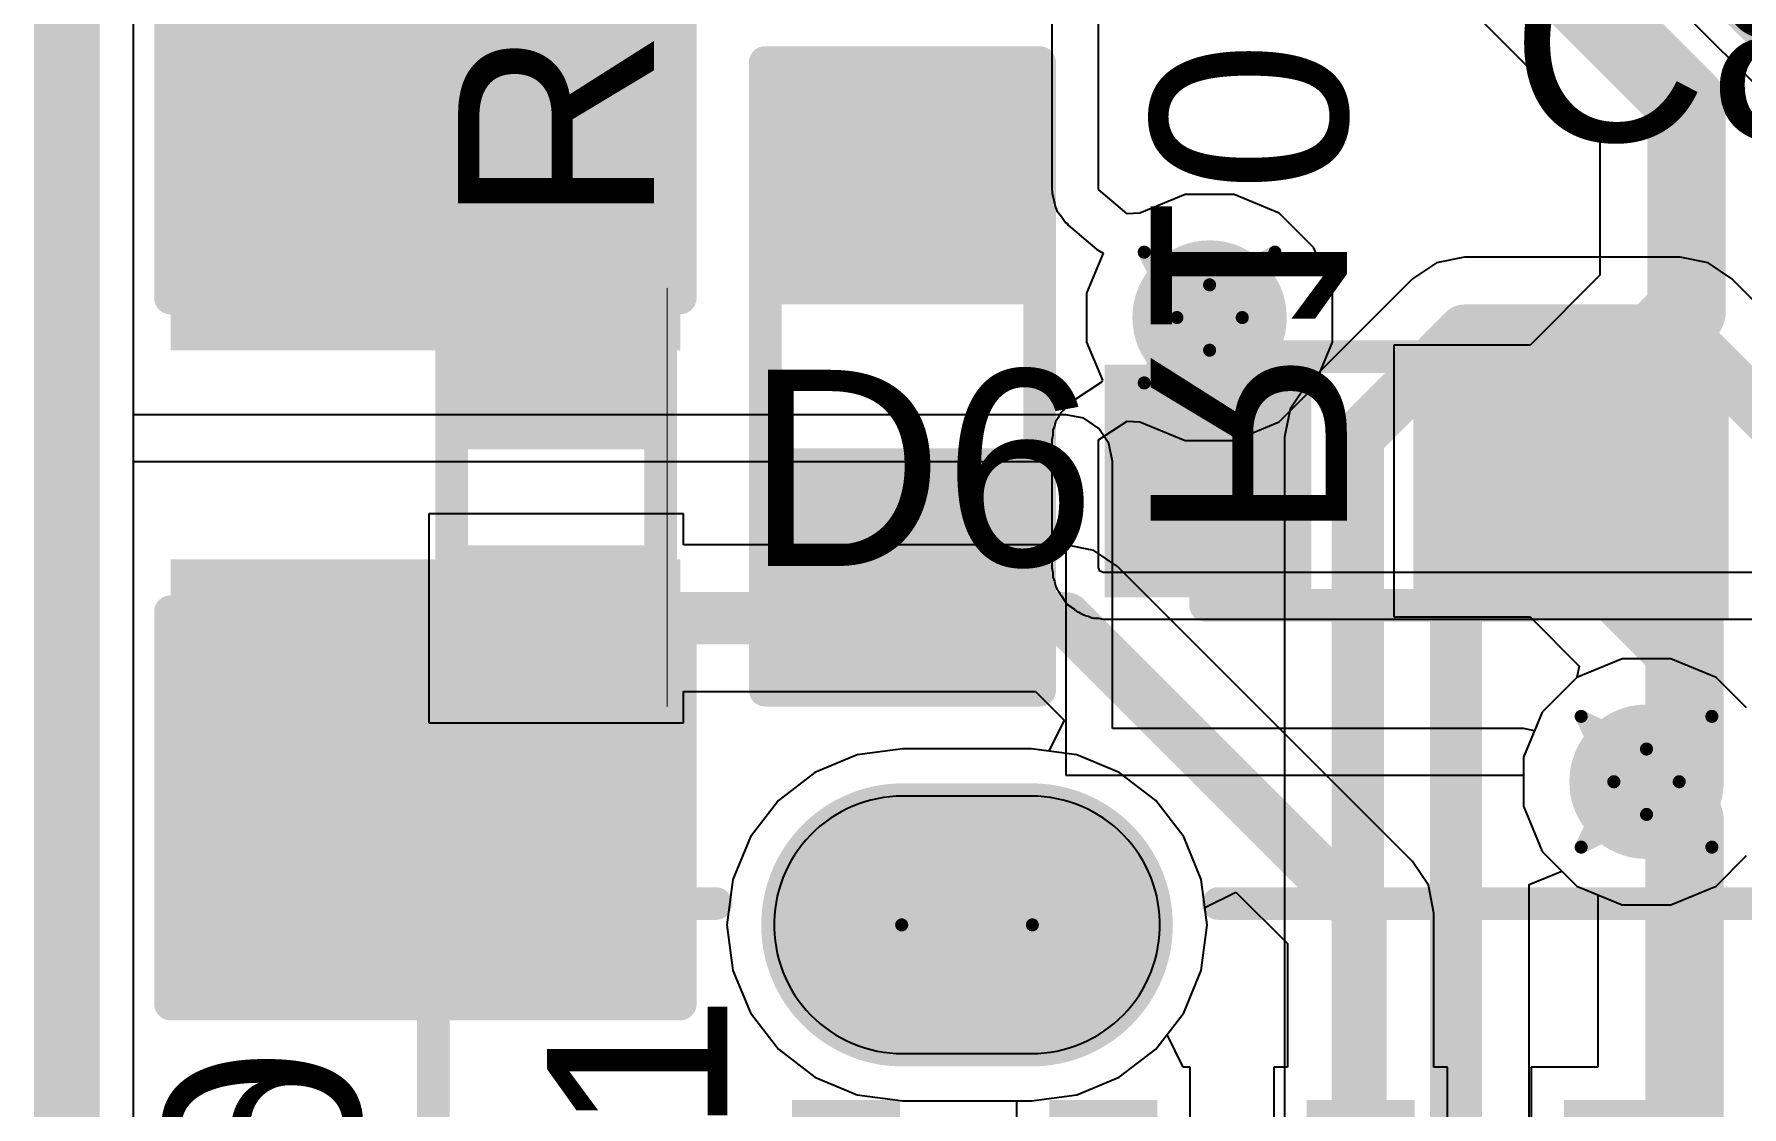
# Model space of a CAD drawing. Header units: inches. Extents: x -6 to 430, y 0 to 90.
# Drawn here: x -0.13 to 6.51, y 7.62 to 11.79 of the extents above; entities that cross this region are included whole.
import ezdxf

# ---------------------------------------------------------------- set-up
doc = ezdxf.new("R2010")
doc.units = ezdxf.units.IN
for name, color, linetype in [('Board_Outline', 56, 'Continuous'), ('Bottom Layer', 5, 'Continuous'), ('Bottom Overlay', 54, 'Continuous'), ('Bottom Paste', 16, 'Continuous'), ('Bottom Solder', 6, 'Continuous'), ('Drill Drawing', 1, 'Continuous'), ('Layer 1', 16, 'Continuous'), ('Layer 2', 76, 'Continuous'), ('Multi-Layer', 9, 'Continuous'), ('Pad Holes', 156, 'Continuous'), ('Top Layer', 1, 'Continuous'), ('Top Overlay', 2, 'Continuous'), ('Top Paste', 8, 'Continuous'), ('Top Solder', 216, 'Continuous'), ('Via Holes', 16, 'Continuous')]:
    doc.layers.add(name, color=color, linetype=linetype)
doc.styles.add('Arial', font='', dxfattribs={"height": 0.2})
doc.styles.get('Arial').set_extended_font_data('Arial')

msp = doc.modelspace()

# ---------------------------------------------------------------- hatches: boundary and pattern name
at = {"layer": 'Bottom Layer'}
for points in [[(2.2828, 12.1838), (2.2828, 10.6598), (0.5048, 10.6598), (0.5048, 12.1838)], [(2.8035, 11.5996), (3.6925, 11.5996), (3.6925, 10.8376), (2.8035, 10.8376)], [(2.8035, 10.0756), (3.6925, 10.0756), (3.6925, 9.3136), (2.8035, 9.3136)], [(2.2828, 9.6438), (2.2828, 8.1198), (0.5048, 8.1198), (0.5048, 9.6438)]]:
    msp.add_hatch(color=5, dxfattribs=at).paths.add_polyline_path(points)
h = msp.add_hatch(color=5, dxfattribs=at)
edge = h.paths.add_edge_path()
edge.add_arc((4.4418, 10.6852), 0.3, 0, 360)
h = msp.add_hatch(color=5, dxfattribs=at)
edge = h.paths.add_edge_path()
edge.add_arc((6.1401, 8.8818), 0.3, 0, 360)
h = msp.add_hatch(color=5, dxfattribs=at)
edge = h.paths.add_edge_path()
edge.add_arc((3.749, 8.3256), 0.5, 270, 450)
edge.add_line((3.749, 8.8256), (3.249, 8.8256))
edge.add_arc((3.249, 8.3256), 0.5, 90, 270)
edge.add_line((3.249, 7.8256), (3.749, 7.8256))
at = {"layer": 'Bottom Paste'}
for points in [[(2.2828, 12.1838), (2.2828, 10.6598), (0.5048, 10.6598), (0.5048, 12.1838)], [(2.8035, 11.5996), (3.6925, 11.5996), (3.6925, 10.8376), (2.8035, 10.8376)], [(2.8035, 10.0756), (3.6925, 10.0756), (3.6925, 9.3136), (2.8035, 9.3136)], [(2.2828, 9.6438), (2.2828, 8.1198), (0.5048, 8.1198), (0.5048, 9.6438)]]:
    msp.add_hatch(color=16, dxfattribs=at).paths.add_polyline_path(points)
at = {"layer": 'Bottom Solder'}
for points in [[(2.3844, 12.2854), (2.3844, 10.5582), (0.4032, 10.5582), (0.4032, 12.2854)], [(2.7019, 11.7012), (3.7941, 11.7012), (3.7941, 10.736), (2.7019, 10.736)], [(2.7019, 10.1772), (3.7941, 10.1772), (3.7941, 9.212), (2.7019, 9.212)], [(2.3844, 9.7454), (2.3844, 8.0182), (0.4032, 8.0182), (0.4032, 9.7454)]]:
    msp.add_hatch(color=6, dxfattribs=at).paths.add_polyline_path(points)
h = msp.add_hatch(color=6, dxfattribs=at)
edge = h.paths.add_edge_path()
edge.add_arc((3.749, 8.3256), 0.55, 270, 450)
edge.add_line((3.749, 8.8756), (3.249, 8.8756))
edge.add_arc((3.249, 8.3256), 0.55, 90, 270)
edge.add_line((3.249, 7.7756), (3.749, 7.7756))
at = {"layer": 'Layer 1'}
h = msp.add_hatch(color=16, dxfattribs=at)
edge = h.paths.add_edge_path()
edge.add_arc((4.4418, 10.6852), 0.3, 0, 360)
h = msp.add_hatch(color=16, dxfattribs=at)
edge = h.paths.add_edge_path()
edge.add_arc((6.1401, 8.8818), 0.3, 0, 360)
h = msp.add_hatch(color=16, dxfattribs=at)
edge = h.paths.add_edge_path()
edge.add_arc((3.749, 8.3256), 0.5, 270, 450)
edge.add_line((3.749, 8.8256), (3.249, 8.8256))
edge.add_arc((3.249, 8.3256), 0.5, 90, 270)
edge.add_line((3.249, 7.8256), (3.749, 7.8256))
at = {"layer": 'Layer 2'}
h = msp.add_hatch(color=76, dxfattribs=at)
edge = h.paths.add_edge_path()
edge.add_arc((4.4418, 10.6852), 0.3, 0, 360)
h = msp.add_hatch(color=76, dxfattribs=at)
edge = h.paths.add_edge_path()
edge.add_arc((6.1401, 8.8818), 0.3, 0, 360)
h = msp.add_hatch(color=76, dxfattribs=at)
edge = h.paths.add_edge_path()
edge.add_arc((3.749, 8.3256), 0.5, 270, 450)
edge.add_line((3.749, 8.8256), (3.249, 8.8256))
edge.add_arc((3.249, 8.3256), 0.5, 90, 270)
edge.add_line((3.249, 7.8256), (3.749, 7.8256))
at = {"layer": 'Multi-Layer'}
h = msp.add_hatch(color=9, dxfattribs=at)
edge = h.paths.add_edge_path()
edge.add_arc((3.749, 8.3256), 0.5, 270, 450)
edge.add_line((3.749, 8.8256), (3.249, 8.8256))
edge.add_arc((3.249, 8.3256), 0.5, 90, 270)
edge.add_line((3.249, 7.8256), (3.749, 7.8256))
at = {"layer": 'Pad Holes'}
h = msp.add_hatch(color=7, dxfattribs=at)
edge = h.paths.add_edge_path()
edge.add_arc((3.774, 8.3256), 0.325, 270, 450)
edge.add_line((3.774, 8.6506), (3.224, 8.6506))
edge.add_arc((3.224, 8.3256), 0.325, 90, 270)
edge.add_line((3.224, 8.0006), (3.774, 8.0006))
at = {"layer": 'Top Layer'}
h = msp.add_hatch(color=1, dxfattribs=at)
edge = h.paths.add_edge_path()
edge.add_arc((4.4418, 10.6852), 0.3, 0, 360)
for points in [[(2.2193, 10.228), (1.5843, 10.228), (1.5843, 10.6852), (2.2193, 10.6852)], [(4.1356, 10.4002), (4.7356, 10.4002), (4.7356, 9.7002), (4.1356, 9.7002)], [(5.3356, 10.4002), (5.9356, 10.4002), (5.9356, 9.7002), (5.3356, 9.7002)], [(2.2193, 9.2882), (1.5843, 9.2882), (1.5843, 9.7454), (2.2193, 9.7454)]]:
    msp.add_hatch(color=1, dxfattribs=at).paths.add_polyline_path(points)
h = msp.add_hatch(color=1, dxfattribs=at)
edge = h.paths.add_edge_path()
edge.add_arc((6.1401, 8.8818), 0.3, 0, 360)
h = msp.add_hatch(color=1, dxfattribs=at)
edge = h.paths.add_edge_path()
edge.add_arc((3.749, 8.3256), 0.5, 270, 450)
edge.add_line((3.749, 8.8256), (3.249, 8.8256))
edge.add_arc((3.249, 8.3256), 0.5, 90, 270)
edge.add_line((3.249, 7.8256), (3.749, 7.8256))
at = {"layer": 'Top Overlay'}
for points in [[(5.6968, 10.4053), (6.4588, 10.4053), (6.4588, 10.5831), (5.6968, 10.5831)], [(5.9762, 9.6687), (6.4588, 9.6687), (6.4588, 10.4307), (5.9762, 10.4307)], [(5.6968, 9.5163), (6.4588, 9.5163), (6.4588, 9.6941), (5.6968, 9.6941)]]:
    msp.add_hatch(color=2, dxfattribs=at).paths.add_polyline_path(points)
at = {"layer": 'Top Paste'}
for points in [[(2.2193, 10.228), (1.5843, 10.228), (1.5843, 10.6852), (2.2193, 10.6852)], [(4.1356, 10.4002), (4.7356, 10.4002), (4.7356, 9.7002), (4.1356, 9.7002)], [(5.3356, 10.4002), (5.9356, 10.4002), (5.9356, 9.7002), (5.3356, 9.7002)], [(2.2193, 9.2882), (1.5843, 9.2882), (1.5843, 9.7454), (2.2193, 9.7454)]]:
    msp.add_hatch(color=8, dxfattribs=at).paths.add_polyline_path(points)
at = {"layer": 'Top Solder'}
for points in [[(2.2743, 10.173), (1.5293, 10.173), (1.5293, 10.7402), (2.2743, 10.7402)], [(4.034, 10.5018), (4.8372, 10.5018), (4.8372, 9.5986), (4.034, 9.5986)], [(5.234, 10.5018), (6.0372, 10.5018), (6.0372, 9.5986), (5.234, 9.5986)], [(2.2743, 9.2332), (1.5293, 9.2332), (1.5293, 9.8004), (2.2743, 9.8004)], [(2.819, 6.3456), (2.819, 7.6456), (3.239, 7.6456), (3.239, 6.3456)], [(3.819, 6.3456), (3.819, 7.6456), (4.239, 7.6456), (4.239, 6.3456)], [(4.819, 6.3456), (4.819, 7.6456), (5.239, 7.6456), (5.239, 6.3456)], [(5.819, 6.3456), (5.819, 7.6456), (6.239, 7.6456), (6.239, 6.3456)]]:
    msp.add_hatch(color=216, dxfattribs=at).paths.add_polyline_path(points)
h = msp.add_hatch(color=216, dxfattribs=at)
edge = h.paths.add_edge_path()
edge.add_arc((3.749, 8.3256), 0.55, 270, 450)
edge.add_line((3.749, 8.8756), (3.249, 8.8756))
edge.add_arc((3.249, 8.3256), 0.55, 90, 270)
edge.add_line((3.249, 7.7756), (3.749, 7.7756))
at = {"layer": 'Via Holes'}
h = msp.add_hatch(color=7, dxfattribs=at)
edge = h.paths.add_edge_path()
edge.add_arc((4.4418, 10.6852), 0.15, 0, 360)
h = msp.add_hatch(color=7, dxfattribs=at)
edge = h.paths.add_edge_path()
edge.add_arc((6.1401, 8.8818), 0.15, 0, 360)

# ---------------------------------------------------------------- linework, layer by layer
at = {"layer": 'Board_Outline'}
msp.add_lwpolyline([(0, 0, 0.254, 0.254, 0), (0, 50, 0.254, 0.254, 0)], format="xyseb", dxfattribs=at)
at = {"layer": 'Bottom Layer'}
for p, q in [((0.259, 10.3077), (0.259, 15.3379)), ((3.883, 10.3077), (0.259, 10.3077)), ((3.9524, 10.2939), (3.883, 10.3077)), ((4.0112, 10.2546), (3.9524, 10.2939)), ((4.0505, 10.1958), (4.0112, 10.2546)), ((4.0643, 10.1264), (4.0505, 10.1958)), ((0.259, 3.0144), (0.259, 10.1264)), ((0.259, 10.1264), (3.883, 10.1264)), ((3.883, 10.1264), (3.883, 8.9072)), ((4.0643, 9.0885), (4.0643, 10.1264)), ((6.0451, 9.3596), (5.8694, 9.2869)), ((6.2351, 9.3596), (6.0451, 9.3596)), ((6.4107, 9.2869), (6.2351, 9.3596)), ((5.8694, 9.2869), (5.735, 9.1525)), ((6.529, 9.1686), (6.4107, 9.2869)), ((5.735, 9.1525), (5.705, 9.08)), ((5.6623, 9.0885), (4.0643, 9.0885)), ((5.705, 9.08), (5.6623, 9.0885)), ((3.883, 8.9072), (5.6623, 8.9072)), ((5.6623, 8.9072), (5.6623, 8.7868)), ((5.6623, 8.7868), (5.735, 8.6111)), ((5.735, 8.6111), (5.8694, 8.4767)), ((6.4107, 8.4767), (6.529, 8.595)), ((5.8694, 8.4767), (6.0451, 8.404)), ((6.2351, 8.404), (6.4107, 8.4767)), ((6.0451, 8.404), (6.2351, 8.404))]:
    msp.add_line(p, q, dxfattribs=at)
at = {"layer": 'Bottom Overlay'}
for points in [[(0.4032, 10.7614, 0.127, 0.127, 0), (0.4032, 12.2854, 0.127, 0.127, 0)], [(2.3844, 10.7614, 0.127, 0.127, 0), (2.3844, 12.2854, 0.127, 0.127, 0)], [(2.7146, 11.6758, 0.127, 0.127, 0), (3.7814, 11.6758, 0.127, 0.127, 0)], [(2.7146, 9.2374, 0.127, 0.127, 0), (2.7146, 11.6758, 0.127, 0.127, 0)], [(3.7814, 9.2374, 0.127, 0.127, 0), (3.7814, 11.6758, 0.127, 0.127, 0)], [(0.4032, 8.0182, 0.127, 0.127, 0), (0.4032, 9.5422, 0.127, 0.127, 0)], [(2.3844, 8.0182, 0.127, 0.127, 0), (2.3844, 9.5422, 0.127, 0.127, 0)], [(2.7146, 9.2374, 0.127, 0.127, 0), (3.7814, 9.2374, 0.127, 0.127, 0)], [(0.4032, 8.0182, 0.127, 0.127, 0), (2.3844, 8.0182, 0.127, 0.127, 0)]]:
    msp.add_lwpolyline(points, format="xyseb", dxfattribs=at)
for points in [[(2.6828, 11.6758, 0.0635, 0.0635, 1), (2.7463, 11.6758, 0.0635, 0.0635, 1)], [(2.6828, 11.6758, 0.0635, 0.0635, 1), (2.7463, 11.6758, 0.0635, 0.0635, 1)], [(3.7496, 11.6758, 0.0635, 0.0635, 1), (3.8131, 11.6758, 0.0635, 0.0635, 1)], [(3.7496, 11.6758, 0.0635, 0.0635, 1), (3.8131, 11.6758, 0.0635, 0.0635, 1)], [(0.3714, 10.7614, 0.0635, 0.0635, 1), (0.4349, 10.7614, 0.0635, 0.0635, 1)], [(2.3526, 10.7614, 0.0635, 0.0635, 1), (2.4161, 10.7614, 0.0635, 0.0635, 1)], [(0.3714, 9.5422, 0.0635, 0.0635, 1), (0.4349, 9.5422, 0.0635, 0.0635, 1)], [(2.3526, 9.5422, 0.0635, 0.0635, 1), (2.4161, 9.5422, 0.0635, 0.0635, 1)], [(2.6828, 9.2374, 0.0635, 0.0635, 1), (2.7463, 9.2374, 0.0635, 0.0635, 1)], [(2.6828, 9.2374, 0.0635, 0.0635, 1), (2.7463, 9.2374, 0.0635, 0.0635, 1)], [(3.7496, 9.2374, 0.0635, 0.0635, 1), (3.8131, 9.2374, 0.0635, 0.0635, 1)], [(3.7496, 9.2374, 0.0635, 0.0635, 1), (3.8131, 9.2374, 0.0635, 0.0635, 1)], [(0.3714, 8.0182, 0.0635, 0.0635, 1), (0.4349, 8.0182, 0.0635, 0.0635, 1)], [(0.3714, 8.0182, 0.0635, 0.0635, 1), (0.4349, 8.0182, 0.0635, 0.0635, 1)], [(2.3526, 8.0182, 0.0635, 0.0635, 1), (2.4161, 8.0182, 0.0635, 0.0635, 1)], [(2.3526, 8.0182, 0.0635, 0.0635, 1), (2.4161, 8.0182, 0.0635, 0.0635, 1)]]:
    msp.add_lwpolyline(points, format="xyseb", close=True, dxfattribs=at)
at = {"layer": 'Drill Drawing'}
for points in [[(4.1878, 10.9392, 0.0508, 0.0508, 0), (4.4418, 10.8122, 0.0508, 0.0508, 0)], [(4.1878, 10.9392, 0.0508, 0.0508, 0), (4.3148, 10.6852, 0.0508, 0.0508, 0)], [(4.4418, 10.8122, 0.0508, 0.0508, 0), (4.6958, 10.9392, 0.0508, 0.0508, 0)], [(4.5688, 10.6852, 0.0508, 0.0508, 0), (4.6958, 10.9392, 0.0508, 0.0508, 0)], [(4.1878, 10.4312, 0.0508, 0.0508, 0), (4.3148, 10.6852, 0.0508, 0.0508, 0)], [(4.5688, 10.6852, 0.0508, 0.0508, 0), (4.6958, 10.4312, 0.0508, 0.0508, 0)], [(4.1878, 10.4312, 0.0508, 0.0508, 0), (4.4418, 10.5582, 0.0508, 0.0508, 0)], [(4.4418, 10.5582, 0.0508, 0.0508, 0), (4.6958, 10.4312, 0.0508, 0.0508, 0)], [(5.8861, 9.1358, 0.0508, 0.0508, 0), (6.1401, 9.0088, 0.0508, 0.0508, 0)], [(5.8861, 9.1358, 0.0508, 0.0508, 0), (6.0131, 8.8818, 0.0508, 0.0508, 0)], [(6.1401, 9.0088, 0.0508, 0.0508, 0), (6.3941, 9.1358, 0.0508, 0.0508, 0)], [(6.2671, 8.8818, 0.0508, 0.0508, 0), (6.3941, 9.1358, 0.0508, 0.0508, 0)], [(5.8861, 8.6278, 0.0508, 0.0508, 0), (6.0131, 8.8818, 0.0508, 0.0508, 0)], [(6.2671, 8.8818, 0.0508, 0.0508, 0), (6.3941, 8.6278, 0.0508, 0.0508, 0)], [(5.8861, 8.6278, 0.0508, 0.0508, 0), (6.1401, 8.7548, 0.0508, 0.0508, 0)], [(6.1401, 8.7548, 0.0508, 0.0508, 0), (6.3941, 8.6278, 0.0508, 0.0508, 0)]]:
    msp.add_lwpolyline(points, format="xyseb", dxfattribs=at)
for points in [[(4.1751, 10.9392, 0.0254, 0.0254, 1), (4.2005, 10.9392, 0.0254, 0.0254, 1)], [(4.1751, 10.9392, 0.0254, 0.0254, 1), (4.2005, 10.9392, 0.0254, 0.0254, 1)], [(4.6831, 10.9392, 0.0254, 0.0254, 1), (4.7085, 10.9392, 0.0254, 0.0254, 1)], [(4.6831, 10.9392, 0.0254, 0.0254, 1), (4.7085, 10.9392, 0.0254, 0.0254, 1)], [(4.4291, 10.8122, 0.0254, 0.0254, 1), (4.4545, 10.8122, 0.0254, 0.0254, 1)], [(4.4291, 10.8122, 0.0254, 0.0254, 1), (4.4545, 10.8122, 0.0254, 0.0254, 1)], [(4.3021, 10.6852, 0.0254, 0.0254, 1), (4.3275, 10.6852, 0.0254, 0.0254, 1)], [(4.3021, 10.6852, 0.0254, 0.0254, 1), (4.3275, 10.6852, 0.0254, 0.0254, 1)], [(4.5561, 10.6852, 0.0254, 0.0254, 1), (4.5815, 10.6852, 0.0254, 0.0254, 1)], [(4.5561, 10.6852, 0.0254, 0.0254, 1), (4.5815, 10.6852, 0.0254, 0.0254, 1)], [(4.4291, 10.5582, 0.0254, 0.0254, 1), (4.4545, 10.5582, 0.0254, 0.0254, 1)], [(4.4291, 10.5582, 0.0254, 0.0254, 1), (4.4545, 10.5582, 0.0254, 0.0254, 1)], [(4.1751, 10.4312, 0.0254, 0.0254, 1), (4.2005, 10.4312, 0.0254, 0.0254, 1)], [(4.1751, 10.4312, 0.0254, 0.0254, 1), (4.2005, 10.4312, 0.0254, 0.0254, 1)], [(4.6831, 10.4312, 0.0254, 0.0254, 1), (4.7085, 10.4312, 0.0254, 0.0254, 1)], [(4.6831, 10.4312, 0.0254, 0.0254, 1), (4.7085, 10.4312, 0.0254, 0.0254, 1)], [(5.8734, 9.1358, 0.0254, 0.0254, 1), (5.8988, 9.1358, 0.0254, 0.0254, 1)], [(5.8734, 9.1358, 0.0254, 0.0254, 1), (5.8988, 9.1358, 0.0254, 0.0254, 1)], [(6.3814, 9.1358, 0.0254, 0.0254, 1), (6.4068, 9.1358, 0.0254, 0.0254, 1)], [(6.3814, 9.1358, 0.0254, 0.0254, 1), (6.4068, 9.1358, 0.0254, 0.0254, 1)], [(6.1274, 9.0088, 0.0254, 0.0254, 1), (6.1528, 9.0088, 0.0254, 0.0254, 1)], [(6.1274, 9.0088, 0.0254, 0.0254, 1), (6.1528, 9.0088, 0.0254, 0.0254, 1)], [(6.0004, 8.8818, 0.0254, 0.0254, 1), (6.0258, 8.8818, 0.0254, 0.0254, 1)], [(6.0004, 8.8818, 0.0254, 0.0254, 1), (6.0258, 8.8818, 0.0254, 0.0254, 1)], [(6.2544, 8.8818, 0.0254, 0.0254, 1), (6.2798, 8.8818, 0.0254, 0.0254, 1)], [(6.2544, 8.8818, 0.0254, 0.0254, 1), (6.2798, 8.8818, 0.0254, 0.0254, 1)], [(6.1274, 8.7548, 0.0254, 0.0254, 1), (6.1528, 8.7548, 0.0254, 0.0254, 1)], [(6.1274, 8.7548, 0.0254, 0.0254, 1), (6.1528, 8.7548, 0.0254, 0.0254, 1)], [(5.8734, 8.6278, 0.0254, 0.0254, 1), (5.8988, 8.6278, 0.0254, 0.0254, 1)], [(5.8734, 8.6278, 0.0254, 0.0254, 1), (5.8988, 8.6278, 0.0254, 0.0254, 1)], [(6.3814, 8.6278, 0.0254, 0.0254, 1), (6.4068, 8.6278, 0.0254, 0.0254, 1)], [(6.3814, 8.6278, 0.0254, 0.0254, 1), (6.4068, 8.6278, 0.0254, 0.0254, 1)], [(3.753, 8.3256, 0.0508, 0.0508, 1), (3.245, 8.3256, 0.0508, 0.0508, 1)], [(3.2323, 8.3256, 0.0254, 0.0254, 1), (3.2577, 8.3256, 0.0254, 0.0254, 1)], [(3.7403, 8.3256, 0.0254, 0.0254, 1), (3.7657, 8.3256, 0.0254, 0.0254, 1)]]:
    msp.add_lwpolyline(points, format="xyseb", close=True, dxfattribs=at)
at = {"layer": 'Layer 1'}
for p, q in [((0.259, 0.259), (0.259, 41.6141)), ((6.1272, 12.0259), (8.3044, 9.8488)), ((5.3234, 10.8976), (5.231, 10.8358)), ((5.4324, 10.9193), (5.3234, 10.8976)), ((6.2706, 10.9193), (5.4324, 10.9193)), ((5.4324, 10.9193), (5.4324, 10.9193)), ((6.3796, 10.8976), (6.2706, 10.9193)), ((6.2706, 10.9193), (6.2706, 10.9193)), ((6.472, 10.8358), (6.3796, 10.8976)), ((5.231, 10.8358), (4.8171, 10.4219)), ((5.231, 10.8358), (5.231, 10.8358)), ((6.9209, 10.3869), (6.472, 10.8358)), ((4.8171, 10.4219), (4.7553, 10.3295)), ((4.7553, 10.3295), (4.7336, 10.2205)), ((4.7336, 10.2205), (4.7336, 10.2205)), ((4.7336, 10.2205), (4.7336, 2.781)), ((3.0721, 8.9859), (2.9072, 8.9176)), ((3.249, 9.0092), (3.0721, 8.9859)), ((3.749, 9.0092), (3.249, 9.0092)), ((3.9259, 8.9859), (3.749, 9.0092)), ((4.0908, 8.9176), (3.9259, 8.9859)), ((2.9072, 8.9176), (2.7656, 8.809)), ((4.2324, 8.809), (4.0908, 8.9176)), ((2.7656, 8.809), (2.6569, 8.6674)), ((4.3411, 8.6674), (4.2324, 8.809)), ((2.6569, 8.6674), (2.5886, 8.5025)), ((4.4094, 8.5025), (4.3411, 8.6674)), ((6.4107, 8.4767), (6.529, 8.595)), ((2.5886, 8.5025), (2.5654, 8.3256)), ((4.4327, 8.3256), (4.4094, 8.5025)), ((5.6844, 8.4822), (5.8114, 8.5348)), ((5.8114, 8.5348), (5.8694, 8.4767)), ((5.6844, 8.0071), (5.6844, 8.4822)), ((5.8694, 8.4767), (6.0451, 8.404)), ((6.2351, 8.404), (6.4107, 8.4767)), ((6.0451, 8.404), (6.2351, 8.404)), ((2.5654, 8.3256), (2.5886, 8.1487)), ((4.4094, 8.1487), (4.4327, 8.3256)), ((2.5886, 8.1487), (2.6569, 7.9838)), ((4.3411, 7.9838), (4.4094, 8.1487)), ((2.6569, 7.9838), (2.7656, 7.8422)), ((4.2324, 7.8422), (4.3411, 7.9838)), ((5.6844, 7.1347), (5.6844, 8.0071)), ((2.7656, 7.8422), (2.9072, 7.7335)), ((4.0908, 7.7335), (4.2324, 7.8422)), ((2.9072, 7.7335), (3.0721, 7.6652)), ((3.9259, 7.6652), (4.0908, 7.7335)), ((3.0721, 7.6652), (3.249, 7.6419)), ((3.249, 7.6419), (3.749, 7.6419)), ((3.749, 7.6419), (3.9259, 7.6652))]:
    msp.add_line(p, q, dxfattribs=at)
for points in [[(5.0185, 10.2205, 0.2032, 0.2032, 0), (5.4324, 10.6344, 0.2032, 0.2032, 0)], [(5.4324, 10.6344, 0.2032, 0.2032, 0), (6.2706, 10.6344, 0.2032, 0.2032, 0)], [(6.2706, 10.6344, 0.2032, 0.2032, 0), (6.7195, 10.1855, 0.2032, 0.2032, 0)], [(5.3995, 10.0627, 0.2032, 0.2032, 0), (5.5902, 10.2534, 0.2032, 0.2032, 0)], [(5.5902, 10.2534, 0.2032, 0.2032, 0), (6.1128, 10.2534, 0.2032, 0.2032, 0)], [(6.1128, 10.2534, 0.2032, 0.2032, 0), (6.3385, 10.0277, 0.2032, 0.2032, 0)], [(5.0185, 2.5016, 0.2032, 0.2032, 0), (5.0185, 10.2205, 0.2032, 0.2032, 0)], [(5.3995, 8.0071, 0.2032, 0.2032, 0), (5.3995, 10.0627, 0.2032, 0.2032, 0)], [(6.3385, 9.0802, 0.2032, 0.2032, 0), (6.3385, 10.0277, 0.2032, 0.2032, 0)], [(6.1401, 8.8818, 0.2032, 0.2032, 0), (6.3385, 9.0802, 0.2032, 0.2032, 0)], [(5.3995, 7.0784, 0.2032, 0.2032, 0), (5.3995, 8.0071, 0.2032, 0.2032, 0)]]:
    msp.add_lwpolyline(points, format="xyseb", dxfattribs=at)
for points in [[(5.3816, 10.6344, 0.1016, 0.1016, 1), (5.4832, 10.6344, 0.1016, 0.1016, 1)], [(5.3816, 10.6344, 0.1016, 0.1016, 1), (5.4832, 10.6344, 0.1016, 0.1016, 1)], [(6.2198, 10.6344, 0.1016, 0.1016, 1), (6.3214, 10.6344, 0.1016, 0.1016, 1)], [(6.2198, 10.6344, 0.1016, 0.1016, 1), (6.3214, 10.6344, 0.1016, 0.1016, 1)], [(5.5394, 10.2534, 0.1016, 0.1016, 1), (5.641, 10.2534, 0.1016, 0.1016, 1)], [(5.5394, 10.2534, 0.1016, 0.1016, 1), (5.641, 10.2534, 0.1016, 0.1016, 1)], [(6.062, 10.2534, 0.1016, 0.1016, 1), (6.1636, 10.2534, 0.1016, 0.1016, 1)], [(6.062, 10.2534, 0.1016, 0.1016, 1), (6.1636, 10.2534, 0.1016, 0.1016, 1)], [(4.9677, 10.2205, 0.1016, 0.1016, 1), (5.0693, 10.2205, 0.1016, 0.1016, 1)], [(4.9677, 10.2205, 0.1016, 0.1016, 1), (5.0693, 10.2205, 0.1016, 0.1016, 1)], [(5.3487, 10.0627, 0.1016, 0.1016, 1), (5.4503, 10.0627, 0.1016, 0.1016, 1)], [(5.3487, 10.0627, 0.1016, 0.1016, 1), (5.4503, 10.0627, 0.1016, 0.1016, 1)], [(6.2877, 10.0277, 0.1016, 0.1016, 1), (6.3893, 10.0277, 0.1016, 0.1016, 1)], [(6.2877, 10.0277, 0.1016, 0.1016, 1), (6.3893, 10.0277, 0.1016, 0.1016, 1)], [(6.2877, 9.0802, 0.1016, 0.1016, 1), (6.3893, 9.0802, 0.1016, 0.1016, 1)], [(6.2877, 9.0802, 0.1016, 0.1016, 1), (6.3893, 9.0802, 0.1016, 0.1016, 1)], [(6.0893, 8.8818, 0.1016, 0.1016, 1), (6.1909, 8.8818, 0.1016, 0.1016, 1)], [(5.3487, 8.0071, 0.1016, 0.1016, 1), (5.4503, 8.0071, 0.1016, 0.1016, 1)], [(5.3487, 8.0071, 0.1016, 0.1016, 1), (5.4503, 8.0071, 0.1016, 0.1016, 1)]]:
    msp.add_lwpolyline(points, format="xyseb", close=True, dxfattribs=at)
at = {"layer": 'Layer 2'}
for p, q in [((0.259, 0.259), (0.259, 49.741)), ((3.8287, 13.7623), (3.8287, 11.1823)), ((4.01, 11.1823), (4.01, 13.7623)), ((3.8287, 11.1823), (3.8301, 11.1752)), ((3.8301, 11.1752), (3.8293, 11.168)), ((3.8293, 11.168), (3.837, 11.1407)), ((4.1209, 11.0877), (4.01, 11.1823)), ((4.3468, 11.163), (4.1711, 11.0903)), ((4.5368, 11.163), (4.3468, 11.163)), ((4.7125, 11.0903), (4.5368, 11.163)), ((3.837, 11.1407), (3.8425, 11.1129)), ((3.8425, 11.1129), (3.8465, 11.1069)), ((3.8465, 11.1069), (3.8485, 11.0999)), ((3.8485, 11.0999), (3.8661, 11.0777)), ((4.1711, 11.0903), (4.1209, 11.0877)), ((4.8469, 10.9559), (4.7125, 11.0903)), ((3.8661, 11.0777), (3.8818, 11.0541)), ((3.8818, 11.0541), (3.8878, 11.0501)), ((3.8878, 11.0501), (3.8923, 11.0444)), ((3.8923, 11.0444), (4.0032, 10.9498)), ((4.9196, 10.7802), (4.8469, 10.9559)), ((4.0284, 10.9357), (3.964, 10.7802)), ((4.0032, 10.9498), (4.0284, 10.9357)), ((3.964, 10.7802), (3.964, 10.5902)), ((4.9196, 10.5902), (4.9196, 10.7802)), ((3.964, 10.5902), (4.0253, 10.4422)), ((4.8469, 10.4145), (4.9196, 10.5902)), ((4.022, 10.4344), (3.911, 10.362)), ((4.0253, 10.4422), (4.022, 10.4344)), ((3.911, 10.362), (3.8975, 10.3488)), ((4.7125, 10.2801), (4.8469, 10.4145)), ((3.853, 10.2952), (3.8425, 10.2795)), ((3.8604, 10.3126), (3.853, 10.2952)), ((3.8725, 10.3243), (3.8604, 10.3126)), ((3.8818, 10.3383), (3.8725, 10.3243)), ((3.8975, 10.3488), (3.8818, 10.3383)), ((3.8324, 10.2287), (3.8287, 10.2101)), ((3.8326, 10.2475), (3.8324, 10.2287)), ((3.8392, 10.263), (3.8326, 10.2475)), ((3.8425, 10.2795), (3.8392, 10.263)), ((4.01, 10.2101), (4.121, 10.2825)), ((4.121, 10.2825), (4.1711, 10.2801)), ((4.1711, 10.2801), (4.3468, 10.2074)), ((4.5368, 10.2074), (4.7125, 10.2801)), ((3.8287, 10.2101), (3.8287, 9.7125)), ((4.01, 9.7125), (4.01, 10.2101)), ((4.3468, 10.2074), (4.5368, 10.2074)), ((3.8287, 9.7125), (3.8322, 9.6949)), ((3.8322, 9.6949), (3.8322, 9.677)), ((4.0115, 9.7102), (4.01, 9.7125)), ((4.0156, 9.7002), (4.0115, 9.7102)), ((4.0256, 9.6961), (4.0156, 9.7002)), ((4.0278, 9.6946), (4.0256, 9.6961)), ((4.0279, 9.6946), (4.0278, 9.6946)), ((8.2365, 9.6946), (4.0279, 9.6946)), ((3.8322, 9.677), (3.839, 9.6606)), ((3.839, 9.6606), (3.8425, 9.6431)), ((3.8425, 9.6431), (3.844, 9.6409)), ((3.844, 9.6409), (3.8482, 9.6308)), ((3.8482, 9.6308), (3.8566, 9.6182)), ((3.8566, 9.6182), (3.8593, 9.6117)), ((3.8593, 9.6117), (3.8608, 9.6095)), ((3.8608, 9.6095), (3.8657, 9.6045)), ((3.8657, 9.6045), (3.8874, 9.572)), ((3.8874, 9.572), (3.8875, 9.572)), ((3.8875, 9.572), (3.9167, 9.5525)), ((3.9167, 9.5525), (3.9199, 9.5489)), ((3.9199, 9.5489), (3.9226, 9.5477)), ((3.9226, 9.5477), (3.925, 9.5453)), ((3.925, 9.5453), (3.9272, 9.5438)), ((3.9272, 9.5438), (3.9337, 9.5412)), ((3.9337, 9.5412), (3.9463, 9.5327)), ((3.9463, 9.5327), (3.9563, 9.5286)), ((3.9563, 9.5286), (3.9563, 9.5286)), ((3.9563, 9.5286), (3.9585, 9.5271)), ((3.9585, 9.5271), (3.9717, 9.5245)), ((3.9717, 9.5245), (3.9839, 9.5187)), ((3.9839, 9.5187), (3.9839, 9.5187)), ((3.9839, 9.5187), (3.9884, 9.5185)), ((3.9884, 9.5185), (3.9925, 9.5168)), ((3.9925, 9.5168), (4.0104, 9.5168)), ((4.0104, 9.5168), (4.0279, 9.5133)), ((4.0279, 9.5133), (8.1529, 9.5133)), ((6.0451, 9.3596), (5.8694, 9.2869)), ((6.2351, 9.3596), (6.0451, 9.3596)), ((6.4107, 9.2869), (6.2351, 9.3596)), ((5.8694, 9.2869), (5.735, 9.1525)), ((6.529, 9.1686), (6.4107, 9.2869)), ((5.735, 9.1525), (5.6623, 8.9768)), ((3.0721, 8.9859), (2.9072, 8.9176)), ((3.249, 9.0092), (3.0721, 8.9859)), ((3.749, 9.0092), (3.249, 9.0092)), ((3.9259, 8.9859), (3.749, 9.0092)), ((4.0908, 8.9176), (3.9259, 8.9859)), ((5.6623, 8.9768), (5.6623, 8.7868)), ((2.9072, 8.9176), (2.7656, 8.809)), ((4.2324, 8.809), (4.0908, 8.9176)), ((2.7656, 8.809), (2.6569, 8.6674)), ((4.3411, 8.6674), (4.2324, 8.809)), ((5.6623, 8.7868), (5.735, 8.6111)), ((2.6569, 8.6674), (2.5886, 8.5025)), ((4.4094, 8.5025), (4.3411, 8.6674)), ((5.735, 8.6111), (5.8694, 8.4767)), ((6.4107, 8.4767), (6.529, 8.595)), ((2.5886, 8.5025), (2.5654, 8.3256)), ((4.4327, 8.3256), (4.4094, 8.5025)), ((5.8694, 8.4767), (6.0451, 8.404)), ((6.2351, 8.404), (6.4107, 8.4767)), ((6.0451, 8.404), (6.2351, 8.404)), ((2.5654, 8.3256), (2.5886, 8.1487)), ((4.4094, 8.1487), (4.4327, 8.3256)), ((2.5886, 8.1487), (2.6569, 7.9838)), ((4.3411, 7.9838), (4.4094, 8.1487)), ((2.6569, 7.9838), (2.7656, 7.8422)), ((4.2324, 7.8422), (4.3411, 7.9838)), ((2.7656, 7.8422), (2.9072, 7.7335)), ((4.0908, 7.7335), (4.2324, 7.8422)), ((2.9072, 7.7335), (3.0721, 7.6652)), ((3.9259, 7.6652), (4.0908, 7.7335)), ((3.0721, 7.6652), (3.249, 7.6419)), ((3.249, 7.6419), (3.749, 7.6419)), ((3.749, 7.6419), (3.9259, 7.6652))]:
    msp.add_line(p, q, dxfattribs=at)
at = {"layer": 'Top Layer'}
for p, q in [((0.259, 0.259), (0.259, 41.9703)), ((5.4483, 11.8902), (5.9593, 11.3792)), ((5.9593, 11.3792), (5.9593, 10.8501)), ((5.9593, 10.8501), (5.6873, 10.578)), ((5.6873, 10.578), (5.1578, 10.578)), ((5.1578, 10.578), (5.1578, 9.5224)), ((2.3971, 9.9232), (1.4065, 9.9232)), ((1.4065, 9.9232), (1.4065, 9.1104)), ((2.3971, 9.8017), (2.3971, 9.9232)), ((3.883, 9.8017), (2.3971, 9.8017)), ((3.992, 9.78), (3.883, 9.8017)), ((3.883, 9.8017), (3.883, 9.8017)), ((4.0844, 9.7182), (3.992, 9.78)), ((5.2304, 8.5722), (4.0844, 9.7182)), ((5.1578, 9.5224), (5.6873, 9.5224)), ((5.6873, 9.5224), (5.8783, 9.3314)), ((5.8783, 9.3314), (5.8694, 9.2869)), ((2.3971, 9.1104), (2.3971, 9.2319)), ((2.3971, 9.2319), (3.765, 9.2319)), ((3.765, 9.2319), (3.8764, 9.1206)), ((5.8694, 9.2869), (5.735, 9.1525)), ((1.4065, 9.1104), (2.3971, 9.1104)), ((3.8764, 9.1206), (3.817, 9.0003)), ((5.735, 9.1525), (5.6623, 8.9768)), ((3.0721, 8.9859), (2.9072, 8.9176)), ((3.249, 9.0092), (3.0721, 8.9859)), ((3.749, 9.0092), (3.249, 9.0092)), ((3.817, 9.0003), (3.749, 9.0092)), ((5.6623, 8.9768), (5.6623, 8.7868)), ((2.9072, 8.9176), (2.7656, 8.809)), ((2.7656, 8.809), (2.6569, 8.6674)), ((5.6623, 8.7868), (5.735, 8.6111)), ((2.6569, 8.6674), (2.5886, 8.5025)), ((5.2922, 8.4798), (5.2304, 8.5722)), ((5.2304, 8.5722), (5.2304, 8.5722)), ((5.735, 8.6111), (5.8694, 8.4767)), ((2.5886, 8.5025), (2.5654, 8.3256)), ((4.4237, 8.3936), (4.544, 8.4529)), ((4.544, 8.4529), (4.7441, 8.2528)), ((5.3139, 8.3708), (5.2922, 8.4798)), ((5.8694, 8.4767), (5.951, 8.4429)), ((5.951, 8.4429), (5.951, 7.7734)), ((4.4327, 8.3256), (4.4237, 8.3936)), ((5.3139, 7.7734), (5.3139, 8.3708)), ((5.3139, 8.3708), (5.3139, 8.3708)), ((2.5654, 8.3256), (2.5886, 8.1487)), ((4.4094, 8.1487), (4.4327, 8.3256)), ((4.7441, 8.2528), (4.7441, 7.7734)), ((2.5886, 8.1487), (2.6569, 7.9838)), ((4.3411, 7.9838), (4.4094, 8.1487)), ((2.6569, 7.9838), (2.7656, 7.8422)), ((4.2771, 7.9004), (4.3411, 7.9838)), ((4.3397, 7.7734), (4.2771, 7.9004)), ((2.7656, 7.8422), (2.9072, 7.7335)), ((4.3668, 7.7734), (4.3397, 7.7734)), ((4.3668, 6.2178), (4.3668, 7.7734)), ((4.7441, 7.7734), (4.6912, 7.7734)), ((4.6912, 7.7734), (4.6912, 6.2178)), ((5.3668, 7.7734), (5.3139, 7.7734)), ((5.3668, 6.2178), (5.3668, 7.7734)), ((5.951, 7.7734), (5.6912, 7.7734)), ((5.6912, 7.7734), (5.6912, 6.2178)), ((2.9072, 7.7335), (3.0721, 7.6652)), ((3.0721, 7.6652), (3.249, 7.6419)), ((3.249, 7.6419), (3.6912, 7.6419)), ((3.6912, 7.6419), (3.6912, 6.384))]:
    msp.add_line(p, q, dxfattribs=at)
for points in [[(6.1864, 12.3108, 0.3048, 0.3048, 0), (6.7786, 11.7186, 0.3048, 0.3048, 0)], [(5.6864, 12.1283, 0.3048, 0.3048, 0), (6.296, 11.5187, 0.3048, 0.3048, 0)], [(6.296, 10.7106, 0.3048, 0.3048, 0), (6.296, 11.5187, 0.3048, 0.3048, 0)], [(4.4418, 10.6852, 0.3048, 0.3048, 0), (4.4418, 10.736, 0.3048, 0.3048, 0)], [(4.4418, 10.0564, 0.3048, 0.3048, 0), (4.4418, 10.6852, 0.3048, 0.3048, 0)], [(5.6356, 10.0502, 0.3048, 0.3048, 0), (6.296, 10.7106, 0.3048, 0.3048, 0)], [(4.4356, 10.0502, 0.3048, 0.3048, 0), (4.4418, 10.0564, 0.3048, 0.3048, 0)], [(5.6356, 10.0502, 0.3048, 0.3048, 0), (6.2877, 9.3981, 0.3048, 0.3048, 0)], [(1.9018, 9.5168, 0.2032, 0.2032, 0), (3.883, 9.5168, 0.2032, 0.2032, 0)], [(3.883, 9.5168, 0.2032, 0.2032, 0), (5.029, 8.3708, 0.2032, 0.2032, 0)], [(6.2877, 8.8818, 0.3048, 0.3048, 0), (6.2877, 9.3981, 0.3048, 0.3048, 0)], [(6.1401, 8.8818, 0.3048, 0.3048, 0), (6.2877, 8.7342, 0.3048, 0.3048, 0)], [(6.2877, 7.2543, 0.3048, 0.3048, 0), (6.2877, 8.7342, 0.3048, 0.3048, 0)], [(5.029, 6.9956, 0.2032, 0.2032, 0), (5.029, 8.3708, 0.2032, 0.2032, 0)]]:
    msp.add_lwpolyline(points, format="xyseb", dxfattribs=at)
for points in [[(6.2198, 11.5187, 0.1524, 0.1524, 1), (6.3722, 11.5187, 0.1524, 0.1524, 1)], [(6.2198, 11.5187, 0.1524, 0.1524, 1), (6.3722, 11.5187, 0.1524, 0.1524, 1)], [(4.3656, 10.736, 0.1524, 0.1524, 1), (4.518, 10.736, 0.1524, 0.1524, 1)], [(4.3656, 10.6852, 0.1524, 0.1524, 1), (4.518, 10.6852, 0.1524, 0.1524, 1)], [(4.3656, 10.6852, 0.1524, 0.1524, 1), (4.518, 10.6852, 0.1524, 0.1524, 1)], [(6.2198, 10.7106, 0.1524, 0.1524, 1), (6.3722, 10.7106, 0.1524, 0.1524, 1)], [(6.2198, 10.7106, 0.1524, 0.1524, 1), (6.3722, 10.7106, 0.1524, 0.1524, 1)], [(4.3594, 10.0502, 0.1524, 0.1524, 1), (4.5118, 10.0502, 0.1524, 0.1524, 1)], [(4.3656, 10.0564, 0.1524, 0.1524, 1), (4.518, 10.0564, 0.1524, 0.1524, 1)], [(4.3656, 10.0564, 0.1524, 0.1524, 1), (4.518, 10.0564, 0.1524, 0.1524, 1)], [(5.5594, 10.0502, 0.1524, 0.1524, 1), (5.7118, 10.0502, 0.1524, 0.1524, 1)], [(5.5594, 10.0502, 0.1524, 0.1524, 1), (5.7118, 10.0502, 0.1524, 0.1524, 1)], [(1.851, 9.5168, 0.1016, 0.1016, 1), (1.9526, 9.5168, 0.1016, 0.1016, 1)], [(3.8322, 9.5168, 0.1016, 0.1016, 1), (3.9338, 9.5168, 0.1016, 0.1016, 1)], [(3.8322, 9.5168, 0.1016, 0.1016, 1), (3.9338, 9.5168, 0.1016, 0.1016, 1)], [(6.2115, 9.3981, 0.1524, 0.1524, 1), (6.3639, 9.3981, 0.1524, 0.1524, 1)], [(6.2115, 9.3981, 0.1524, 0.1524, 1), (6.3639, 9.3981, 0.1524, 0.1524, 1)], [(6.0639, 8.8818, 0.1524, 0.1524, 1), (6.2163, 8.8818, 0.1524, 0.1524, 1)], [(6.2115, 8.8818, 0.1524, 0.1524, 1), (6.3639, 8.8818, 0.1524, 0.1524, 1)], [(6.2115, 8.7342, 0.1524, 0.1524, 1), (6.3639, 8.7342, 0.1524, 0.1524, 1)], [(6.2115, 8.7342, 0.1524, 0.1524, 1), (6.3639, 8.7342, 0.1524, 0.1524, 1)], [(4.9782, 8.3708, 0.1016, 0.1016, 1), (5.0798, 8.3708, 0.1016, 0.1016, 1)], [(4.9782, 8.3708, 0.1016, 0.1016, 1), (5.0798, 8.3708, 0.1016, 0.1016, 1)]]:
    msp.add_lwpolyline(points, format="xyseb", close=True, dxfattribs=at)
at = {"layer": 'Top Overlay'}
for points in [[(1.4954, 10.7741, 0.127, 0.127, 0), (2.3082, 10.7741, 0.127, 0.127, 0)], [(1.4954, 9.1993, 0.127, 0.127, 0), (1.4954, 10.7741, 0.127, 0.127, 0)], [(2.3082, 9.1993, 0.127, 0.127, 0), (2.3082, 10.7741, 0.127, 0.127, 0)], [(2.3336, 9.1739, 0.00323, 0.00323, 0), (2.3336, 10.7995, 0.00323, 0.00323, 0)], [(4.426, 10.5328, 0.127, 0.127, 0), (5.696, 10.5328, 0.127, 0.127, 0)], [(4.426, 10.482, 0.127, 0.127, 0), (4.426, 10.532, 0.127, 0.127, 0)], [(4.426, 9.5684, 0.127, 0.127, 0), (4.426, 9.6184, 0.127, 0.127, 0)], [(4.426, 9.5676, 0.127, 0.127, 0), (5.696, 9.5676, 0.127, 0.127, 0)], [(1.4954, 9.1993, 0.127, 0.127, 0), (2.3082, 9.1993, 0.127, 0.127, 0)], [(1.424, 6.3049, 0.127, 0.127, 0), (1.424, 8.4086, 0.127, 0.127, 0)], [(1.424, 8.4086, 0.127, 0.127, 0), (2.5226, 8.4086, 0.127, 0.127, 0)], [(4.4754, 8.4086, 0.127, 0.127, 0), (7.2626, 8.4086, 0.127, 0.127, 0)]]:
    msp.add_lwpolyline(points, format="xyseb", dxfattribs=at)
for points in [[(1.4636, 10.7741, 0.0635, 0.0635, 1), (1.5271, 10.7741, 0.0635, 0.0635, 1)], [(1.4636, 10.7741, 0.0635, 0.0635, 1), (1.5271, 10.7741, 0.0635, 0.0635, 1)], [(2.2764, 10.7741, 0.0635, 0.0635, 1), (2.3399, 10.7741, 0.0635, 0.0635, 1)], [(2.2764, 10.7741, 0.0635, 0.0635, 1), (2.3399, 10.7741, 0.0635, 0.0635, 1)], [(2.3328, 10.7995, 0.00161, 0.00161, 1), (2.3344, 10.7995, 0.00161, 0.00161, 1)], [(4.3942, 10.5328, 0.0635, 0.0635, 1), (4.4577, 10.5328, 0.0635, 0.0635, 1)], [(4.3942, 10.532, 0.0635, 0.0635, 1), (4.4577, 10.532, 0.0635, 0.0635, 1)], [(5.6642, 10.5328, 0.0635, 0.0635, 1), (5.7277, 10.5328, 0.0635, 0.0635, 1)], [(4.3942, 10.482, 0.0635, 0.0635, 1), (4.4577, 10.482, 0.0635, 0.0635, 1)], [(4.3942, 9.6184, 0.0635, 0.0635, 1), (4.4577, 9.6184, 0.0635, 0.0635, 1)], [(4.3942, 9.5684, 0.0635, 0.0635, 1), (4.4577, 9.5684, 0.0635, 0.0635, 1)], [(4.3942, 9.5676, 0.0635, 0.0635, 1), (4.4577, 9.5676, 0.0635, 0.0635, 1)], [(5.6642, 9.5676, 0.0635, 0.0635, 1), (5.7277, 9.5676, 0.0635, 0.0635, 1)], [(1.4636, 9.1993, 0.0635, 0.0635, 1), (1.5271, 9.1993, 0.0635, 0.0635, 1)], [(1.4636, 9.1993, 0.0635, 0.0635, 1), (1.5271, 9.1993, 0.0635, 0.0635, 1)], [(2.2764, 9.1993, 0.0635, 0.0635, 1), (2.3399, 9.1993, 0.0635, 0.0635, 1)], [(2.2764, 9.1993, 0.0635, 0.0635, 1), (2.3399, 9.1993, 0.0635, 0.0635, 1)], [(2.3328, 9.1739, 0.00161, 0.00161, 1), (2.3344, 9.1739, 0.00161, 0.00161, 1)], [(1.3923, 8.4086, 0.0635, 0.0635, 1), (1.4558, 8.4086, 0.0635, 0.0635, 1)], [(1.3923, 8.4086, 0.0635, 0.0635, 1), (1.4558, 8.4086, 0.0635, 0.0635, 1)], [(2.4909, 8.4086, 0.0635, 0.0635, 1), (2.5544, 8.4086, 0.0635, 0.0635, 1)], [(4.4437, 8.4086, 0.0635, 0.0635, 1), (4.5072, 8.4086, 0.0635, 0.0635, 1)]]:
    msp.add_lwpolyline(points, format="xyseb", close=True, dxfattribs=at)
at = {"layer": 'Top Paste'}
for p, q in [((3.0098, 8.7648), (2.9882, 8.7523)), ((3.032, 8.7762), (3.0098, 8.7648)), ((3.0547, 8.7864), (3.032, 8.7762)), ((3.0779, 8.7955), (3.0547, 8.7864)), ((3.1015, 8.8034), (3.0779, 8.7955)), ((3.1255, 8.8102), (3.1015, 8.8034)), ((3.1498, 8.8158), (3.1255, 8.8102)), ((3.1744, 8.8201), (3.1498, 8.8158)), ((3.1991, 8.8232), (3.1744, 8.8201)), ((3.224, 8.8251), (3.1991, 8.8232)), ((3.2489, 8.8257), (3.224, 8.8251)), ((3.7489, 8.8257), (3.2489, 8.8257)), ((3.7738, 8.8251), (3.7489, 8.8257)), ((3.7987, 8.8232), (3.7738, 8.8251)), ((3.8234, 8.8201), (3.7987, 8.8232)), ((3.848, 8.8158), (3.8234, 8.8201)), ((3.8723, 8.8102), (3.848, 8.8158)), ((3.8963, 8.8034), (3.8723, 8.8102)), ((3.9199, 8.7955), (3.8963, 8.8034)), ((3.9431, 8.7864), (3.9199, 8.7955)), ((3.9659, 8.7762), (3.9431, 8.7864)), ((3.988, 8.7648), (3.9659, 8.7762)), ((4.0096, 8.7523), (3.988, 8.7648)), ((2.9275, 8.7087), (2.9088, 8.6922)), ((2.947, 8.7242), (2.9275, 8.7087)), ((2.9673, 8.7388), (2.947, 8.7242)), ((2.9882, 8.7523), (2.9673, 8.7388)), ((4.0306, 8.7388), (4.0096, 8.7523)), ((4.0508, 8.7242), (4.0306, 8.7388)), ((4.0703, 8.7087), (4.0508, 8.7242)), ((4.089, 8.6922), (4.0703, 8.7087)), ((2.858, 8.6374), (2.8429, 8.6175)), ((2.874, 8.6565), (2.858, 8.6374)), ((2.891, 8.6748), (2.874, 8.6565)), ((2.9088, 8.6922), (2.891, 8.6748)), ((4.1068, 8.6748), (4.089, 8.6922)), ((4.1238, 8.6565), (4.1068, 8.6748)), ((4.1398, 8.6374), (4.1238, 8.6565)), ((4.1549, 8.6175), (4.1398, 8.6374)), ((2.8159, 8.5757), (2.804, 8.5538)), ((2.8289, 8.5969), (2.8159, 8.5757)), ((2.8429, 8.6175), (2.8289, 8.5969)), ((4.1689, 8.5969), (4.1549, 8.6175)), ((4.1819, 8.5757), (4.1689, 8.5969)), ((4.1938, 8.5538), (4.1819, 8.5757)), ((2.7835, 8.5083), (2.775, 8.4849)), ((2.7932, 8.5313), (2.7835, 8.5083)), ((2.804, 8.5538), (2.7932, 8.5313)), ((4.2047, 8.5313), (4.1938, 8.5538)), ((4.2143, 8.5083), (4.2047, 8.5313)), ((4.2229, 8.4849), (4.2143, 8.5083)), ((2.7615, 8.4369), (2.7565, 8.4125)), ((2.7676, 8.4611), (2.7615, 8.4369)), ((2.775, 8.4849), (2.7676, 8.4611)), ((4.2302, 8.4611), (4.2229, 8.4849)), ((4.2364, 8.4369), (4.2302, 8.4611)), ((4.2413, 8.4125), (4.2364, 8.4369)), ((2.7528, 8.3878), (2.7503, 8.363)), ((2.7565, 8.4125), (2.7528, 8.3878)), ((4.245, 8.3878), (4.2413, 8.4125)), ((4.2475, 8.363), (4.245, 8.3878)), ((2.7503, 8.363), (2.7491, 8.3381)), ((2.7491, 8.3381), (2.7491, 8.3132)), ((2.7491, 8.3132), (2.7503, 8.2883)), ((4.2488, 8.3381), (4.2475, 8.363)), ((4.2475, 8.2883), (4.2488, 8.3132)), ((4.2488, 8.3132), (4.2488, 8.3381)), ((2.7503, 8.2883), (2.7528, 8.2635)), ((2.7528, 8.2635), (2.7565, 8.2389)), ((2.7565, 8.2389), (2.7615, 8.2144)), ((4.2364, 8.2144), (4.2413, 8.2389)), ((4.2413, 8.2389), (4.245, 8.2635)), ((4.245, 8.2635), (4.2475, 8.2883)), ((2.7615, 8.2144), (2.7676, 8.1903)), ((2.7676, 8.1903), (2.775, 8.1664)), ((2.775, 8.1664), (2.7835, 8.143)), ((4.2143, 8.143), (4.2229, 8.1664)), ((4.2229, 8.1664), (4.2302, 8.1903)), ((4.2302, 8.1903), (4.2364, 8.2144)), ((2.7835, 8.143), (2.7932, 8.12)), ((2.7932, 8.12), (2.804, 8.0976)), ((4.1938, 8.0976), (4.2047, 8.12)), ((4.2047, 8.12), (4.2143, 8.143)), ((2.804, 8.0976), (2.8159, 8.0757)), ((2.8159, 8.0757), (2.8289, 8.0544)), ((2.8289, 8.0544), (2.8429, 8.0338)), ((2.8429, 8.0338), (2.858, 8.0139)), ((4.1398, 8.0139), (4.1549, 8.0338)), ((4.1549, 8.0338), (4.1689, 8.0544)), ((4.1689, 8.0544), (4.1819, 8.0757)), ((4.1819, 8.0757), (4.1938, 8.0976)), ((2.858, 8.0139), (2.874, 7.9948)), ((2.874, 7.9948), (2.891, 7.9765)), ((2.891, 7.9765), (2.9088, 7.9591)), ((4.089, 7.9591), (4.1068, 7.9765)), ((4.1068, 7.9765), (4.1238, 7.9948)), ((4.1238, 7.9948), (4.1398, 8.0139)), ((2.9088, 7.9591), (2.9275, 7.9426)), ((2.9275, 7.9426), (2.947, 7.9271)), ((2.947, 7.9271), (2.9673, 7.9125)), ((2.9673, 7.9125), (2.9882, 7.899)), ((2.9882, 7.899), (3.0098, 7.8866)), ((3.988, 7.8866), (4.0096, 7.899)), ((4.0096, 7.899), (4.0306, 7.9125)), ((4.0306, 7.9125), (4.0508, 7.9271)), ((4.0508, 7.9271), (4.0703, 7.9426)), ((4.0703, 7.9426), (4.089, 7.9591)), ((3.0098, 7.8866), (3.032, 7.8752)), ((3.032, 7.8752), (3.0547, 7.8649)), ((3.0547, 7.8649), (3.0779, 7.8558)), ((3.0779, 7.8558), (3.1015, 7.8479)), ((3.1015, 7.8479), (3.1255, 7.8411)), ((3.1255, 7.8411), (3.1498, 7.8356)), ((3.1498, 7.8356), (3.1744, 7.8313)), ((3.8234, 7.8313), (3.848, 7.8356)), ((3.848, 7.8356), (3.8723, 7.8411)), ((3.8723, 7.8411), (3.8963, 7.8479)), ((3.8963, 7.8479), (3.9199, 7.8558)), ((3.9199, 7.8558), (3.9431, 7.8649)), ((3.9431, 7.8649), (3.9659, 7.8752)), ((3.9659, 7.8752), (3.988, 7.8866)), ((3.1744, 7.8313), (3.1991, 7.8282)), ((3.1991, 7.8282), (3.224, 7.8263)), ((3.224, 7.8263), (3.2489, 7.8257)), ((3.2489, 7.8257), (3.7489, 7.8257)), ((3.7489, 7.8257), (3.7738, 7.8263)), ((3.7738, 7.8263), (3.7987, 7.8282)), ((3.7987, 7.8282), (3.8234, 7.8313))]:
    msp.add_line(p, q, dxfattribs=at)

# ---------------------------------------------------------------- texts
at = {"layer": 'Bottom Overlay', "style": 'Arial', "text_generation_flag": 2}
for s, p in [('R10', (4.2133, 9.8092)), ('C9', (0.3779, 6.4944))]:
    msp.add_text(s, height=0.762, rotation=270, dxfattribs=at).set_placement(p)
at = {"layer": 'Top Overlay', "style": 'Arial'}
for s, height, p in [('R2', 0.762, (2.2827, 11.041)), ('A1', 0.7, (2.567, 6.8592))]:
    msp.add_text(s, height=height, rotation=90, dxfattribs=at).set_placement(p)
for s, p in [('C8', (5.6104, 11.3711)), ('D6', (2.6386, 9.7201))]:
    msp.add_text(s, height=0.762, dxfattribs=at).set_placement(p)

doc.saveas('drawing.dxf')
